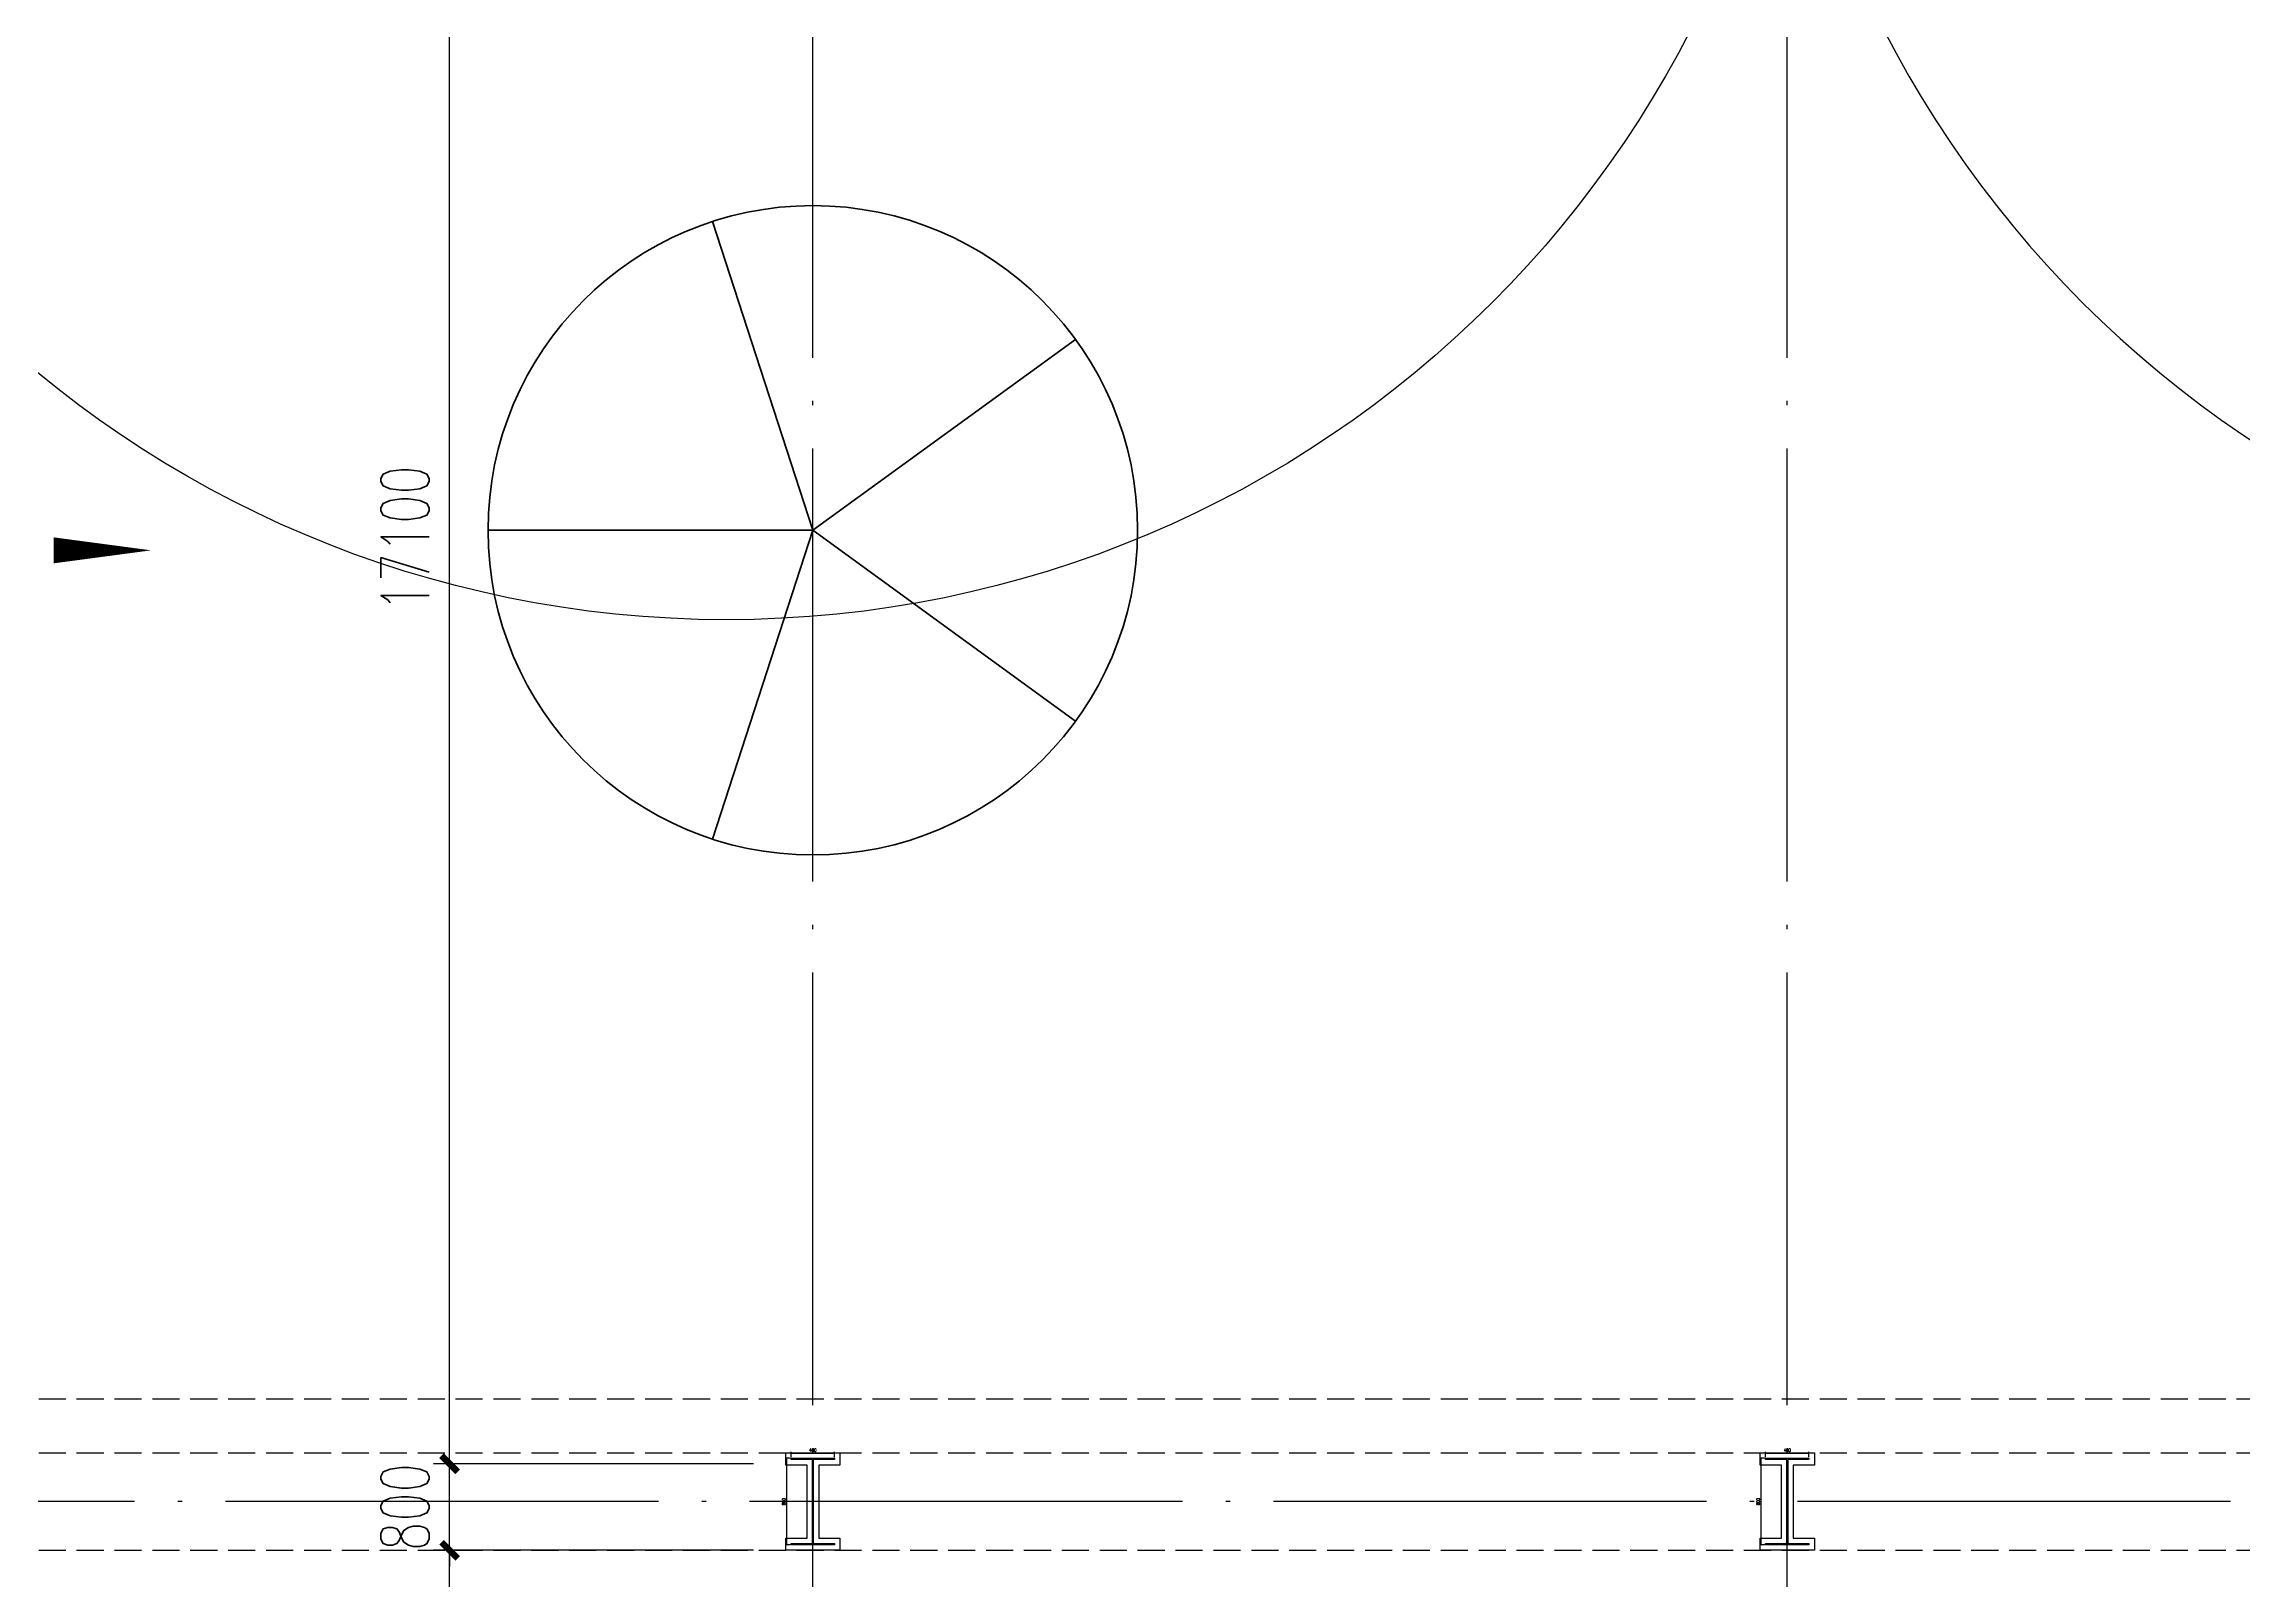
# Model space of a CAD drawing. Extents: x -1313754 to 847533, y 489853 to 941203.
# Drawn here: x -180956 to -160636, y 602046 to 616239 of the extents above; entities that cross this region are included whole.
import ezdxf

# ---------------------------------------------------------------- set-up
doc = ezdxf.new("R2010")
doc.units = 0
doc.header["$LTSCALE"] = 1000
doc.header["$MEASUREMENT"] = 0
doc.linetypes.add('DASH', pattern=[0.35, 0.25, -0.1])
doc.linetypes.add('DOTE', pattern=[2.42, 2, -0.2, 0.02, -0.2])
doc.layers.get('Defpoints').update_dxf_attribs({"color": 210})
for name, color, linetype in [('A-AXIS-DOTE', 14, 'DOTE'), ('A-AXIS-DP', 126, 'Continuous'), ('A-HATCH-2', 251, 'Continuous'), ('A-LIN-V', 9, 'Continuous'), ('A-WINDOW', 140, 'Continuous'), ('AS-COLN', 6, 'Continuous'), ('AS-WALL', 40, 'Continuous'), ('SB_ZF消火栓', 10, 'Continuous'), ('SB_ZF消火栓M', 10, 'Continuous'), ('建-箭头', 3, 'Continuous')]:
    doc.layers.add(name, color=color, linetype=linetype)
doc.styles.add('_TCH_DIM_T3', font='SIMPLEX', dxfattribs={"width": 0.705882, "bigfont": 'GBCBIG'})
doc.dimstyles.new('_TCH_ARCH&&10', dxfattribs={"dimtxt": 29.75, "dimasz": 10, "dimexe": 10, "dimexo": 10, "dimgap": 12.625, "dimtad": 1, "dimdec": 0, "dimzin": 0, "dimdsep": 46, "dimtxsty": '_TCH_DIM_T3', "dimblk": 'ARCHTICK', "dimcen": 0.09, "dimclrt": 7, "dimazin": 2, "dimtfac": 1, "dimtdec": 0, "dimtix": 1, "dimtmove": 2, "dimatfit": 3, "dimfxl": 0, "dimtolj": 1, "dimtzin": 0, "dimarcsym": 0})
doc.dimstyles.new('_TCH_ARCH&&150', dxfattribs={"dimtxt": 446.25, "dimasz": 150, "dimexe": 150, "dimexo": 150, "dimgap": 189.375, "dimtad": 1, "dimdec": 0, "dimzin": 0, "dimdsep": 46, "dimtxsty": '_TCH_DIM_T3', "dimblk": 'ARCHTICK', "dimcen": 0.09, "dimclrt": 7, "dimazin": 2, "dimtfac": 1, "dimtdec": 0, "dimtix": 1, "dimtmove": 2, "dimatfit": 3, "dimfxl": 0, "dimtolj": 1, "dimtzin": 0, "dimarcsym": 0})

# ---------------------------------------------------------------- blocks, each defined once
blk = doc.blocks.new('dote')
at = {"layer": 'A-AXIS-DOTE', "ltscale": 2}
for p, q in [((46882.2, -264080), (46882.2, -167560.7)), ((55882.2, -264080), (55882.2, -167560.7)), ((98696.4, -202050), (-97273.6, -202050))]:
    blk.add_line(p, q, dxfattribs=at)
blk = doc.blocks.new('_ArchTick')
at = {"color": 0, "linetype": 'ByBlock', "const_width": 0.4}
blk.add_lwpolyline([(-0.5, -0.5), (0.5, 0.5)], dxfattribs=at)
blk = doc.blocks.new('*D1774')
at = {"layer": 'A-WINDOW', "color": 0, "lineweight": -2}
for p, q in [((-174404, 620220), (-177359, 620220)), ((-177209, 603120), (-177209, 620220)), ((-174404, 603120), (-177359, 603120))]:
    blk.add_line(p, q, dxfattribs=at)
at = {"layer": 'Defpoints', "color": 0}
for p in [(-177209, 620220), (-174254, 620220), (-174254, 603120)]:
    blk.add_point(p, dxfattribs=at)
at = {"layer": 'A-WINDOW', "color": 0, "lineweight": -2, "xscale": 150, "yscale": 150, "zscale": 150}
for p, rotation in [((-177209, 620220), 90), ((-177209, 603120), 270)]:
    blk.add_blockref('_ArchTick', p, dxfattribs=dict(at, rotation=rotation))
at = {"layer": 'A-WINDOW', "color": 7, "insert": (-177621, 611670), "char_height": 446.2, "attachment_point": 5, "rotation": 90, "style": '_TCH_DIM_T3'}
blk.add_mtext('\\A1;17100', dxfattribs=at)
blk = doc.blocks.new('*D1775')
at = {"layer": 'A-WINDOW', "color": 0, "lineweight": -2}
for p, q in [((-174404, 603120), (-177359, 603120)), ((-177209, 603120), (-177209, 603270)), ((-177209, 602320), (-177209, 603120)), ((-174404, 602320), (-177359, 602320)), ((-177209, 602320), (-177209, 602170))]:
    blk.add_line(p, q, dxfattribs=at)
at = {"layer": 'Defpoints', "color": 0}
for p in [(-177209, 603120), (-174254, 603120), (-174254, 602320)]:
    blk.add_point(p, dxfattribs=at)
at = {"layer": 'A-WINDOW', "color": 0, "lineweight": -2, "xscale": 150, "yscale": 150, "zscale": 150}
for p, rotation in [((-177209, 603120), 270), ((-177209, 602320), 90)]:
    blk.add_blockref('_ArchTick', p, dxfattribs=dict(at, rotation=rotation))
at = {"layer": 'A-WINDOW', "color": 7, "insert": (-177621, 602720), "char_height": 446.2, "attachment_point": 5, "rotation": 90, "style": '_TCH_DIM_T3'}
blk.add_mtext('\\A1;800', dxfattribs=at)
blk = doc.blocks.new('*D1776')
at = {"layer": 'A-WINDOW', "color": 0, "lineweight": -2}
for p, q in [((-174404, 602320), (-177359, 602320)), ((-177209, 585220), (-177209, 602320)), ((-174404, 585220), (-177359, 585220))]:
    blk.add_line(p, q, dxfattribs=at)
at = {"layer": 'Defpoints', "color": 0}
for p in [(-177209, 602320), (-174254, 602320), (-174254, 585220)]:
    blk.add_point(p, dxfattribs=at)
at = {"layer": 'A-WINDOW', "color": 0, "lineweight": -2, "xscale": 150, "yscale": 150, "zscale": 150}
for p, rotation in [((-177209, 602320), 90), ((-177209, 585220), 270)]:
    blk.add_blockref('_ArchTick', p, dxfattribs=dict(at, rotation=rotation))
at = {"layer": 'A-WINDOW', "color": 7, "insert": (-177621, 593770), "char_height": 446.2, "attachment_point": 5, "rotation": 90, "style": '_TCH_DIM_T3'}
blk.add_mtext('\\A1;17100', dxfattribs=at)
blk = doc.blocks.new('w4324324')
at = {"layer": 'A-HATCH-2', "lineweight": 60}
for q in [(-1694760, 686605), (-1697614, 684532), (-1691907, 684532), (-1696524, 681178), (-1692997, 681178)]:
    blk.add_line((-1694760, 683605), q, dxfattribs=at)
blk.add_circle((-1694760, 683605), 3000, dxfattribs=at)
blk = doc.blocks.new('342343')
at = {"layer": 'A-LIN-V'}
blk.add_blockref('w4324324', (1084560, -26444), dxfattribs=at)
blk = doc.blocks.new('*D1767')
at = {"layer": 'A-AXIS-DP', "color": 0, "lineweight": -2}
for p, q in [((-165054, 621030), (-165054, 621079)), ((-165054, 621069), (-164654, 621069)), ((-164654, 621030), (-164654, 621079))]:
    blk.add_line(p, q, dxfattribs=at)
at = {"layer": 'Defpoints', "color": 0}
for p in [(-165054, 621020), (-164654, 621069), (-164654, 621020)]:
    blk.add_point(p, dxfattribs=at)
at = {"layer": 'A-AXIS-DP', "color": 0, "lineweight": -2, "xscale": 10, "yscale": 10, "zscale": 10, "rotation": 180}
blk.add_blockref('_ArchTick', (-165054, 621069), dxfattribs=at)
at = {"layer": 'A-AXIS-DP', "color": 0, "lineweight": -2, "xscale": 10, "yscale": 10, "zscale": 10}
blk.add_blockref('_ArchTick', (-164654, 621069), dxfattribs=at)
at = {"layer": 'A-AXIS-DP', "color": 7, "insert": (-164854, 621096), "char_height": 29.8, "attachment_point": 5, "style": '_TCH_DIM_T3'}
blk.add_mtext('\\A1;400', dxfattribs=at)
blk = doc.blocks.new('*D1768')
at = {"layer": 'A-AXIS-DP', "color": 0, "lineweight": -2}
for p, q in [((-165064, 621020), (-165105, 621020)), ((-165095, 620220), (-165095, 621020)), ((-165064, 620220), (-165105, 620220))]:
    blk.add_line(p, q, dxfattribs=at)
at = {"layer": 'Defpoints', "color": 0}
for p in [(-165095, 621020), (-165054, 621020), (-165054, 620220)]:
    blk.add_point(p, dxfattribs=at)
at = {"layer": 'A-AXIS-DP', "color": 0, "lineweight": -2, "xscale": 10, "yscale": 10, "zscale": 10}
for p, rotation in [((-165095, 621020), 90), ((-165095, 620220), 270)]:
    blk.add_blockref('_ArchTick', p, dxfattribs=dict(at, rotation=rotation))
at = {"layer": 'A-AXIS-DP', "color": 7, "insert": (-165123, 620620), "char_height": 29.8, "attachment_point": 5, "rotation": 90, "style": '_TCH_DIM_T3'}
blk.add_mtext('\\A1;800', dxfattribs=at)
blk = doc.blocks.new('A$C5D961328')
at = {"layer": 'SB_ZF消火栓'}
blk.add_hatch(color=256, dxfattribs=at).paths.add_polyline_path([(0, 40), (700, 40), (700, 240)])
at = {"layer": 'A-LIN-V', "ltscale": 500}
blk.add_circle((350, 40), 10001, dxfattribs=at)
at = {"layer": 'SB_ZF消火栓'}
for p, q in [((700, 240), (0, 240)), ((0, 240), (0, 40)), ((700, 240), (0, 40)), ((700, 240), (700, 40)), ((0, 40), (700, 40))]:
    blk.add_line(p, q, dxfattribs=at)
at = {"layer": 'SB_ZF消火栓', "color": 1}
blk.add_circle((140, 140), 32.5, dxfattribs=at)
blk = doc.blocks.new('we42342343234')
at = {"layer": 'SB_ZF消火栓M', "rotation": 180}
blk.add_blockref('A$C5D961328', (-174304, 620960), dxfattribs=at)
at = {"layer": 'SB_ZF消火栓M', "xscale": -1, "rotation": 180}
blk.add_blockref('A$C5D961328', (-155404, 620960), dxfattribs=at)
blk = doc.blocks.new('234243242332')
at = {"layer": 'SB_ZF消火栓'}
blk.add_blockref('we42342343234', (0, 0), dxfattribs=at)
blk = doc.blocks.new('4324324')
at = {"layer": 'A-HATCH-2', "linetype": 'DASH'}
for p, q in [((-294754.2, 603720.1), (-128854.2, 603720.1)), ((-294754.2, 603220.1), (-128854.2, 603220.1)), ((-294754.2, 602320), (-128854.2, 602320))]:
    blk.add_line(p, q, dxfattribs=at)
at = {"layer": 'A-WINDOW'}
for p1, p2, picture, middle in [((-174254.2, 603119.9), (-174254.2, 620220), '*D1774', (-177621.3, 611670)), ((-174254.2, 602319.9), (-174254.2, 603119.9), '*D1775', (-177621.3, 602719.9)), ((-174254.2, 585219.9), (-174254.2, 602319.9), '*D1776', (-177621.3, 593769.9))]:
    dim = blk.add_aligned_dim(p1=p1, p2=p2, distance=2954.7, dimstyle='_TCH_ARCH&&150', dxfattribs=at)
    dim.commit()
    dim.dimension.update_dxf_attribs({"geometry": picture, "text_midpoint": middle})
blk = doc.blocks.new('w42343243')
at = {"layer": 'A-HATCH-2'}
blk.add_lwpolyline([(-165104.2, 621070), (-164604.2, 621070), (-164604.2, 620958), (-164800.2, 620958), (-164800.2, 620282), (-164604.2, 620282), (-164604.2, 620170), (-165104.2, 620170), (-165104.2, 620282), (-164908.2, 620282), (-164908.2, 620958), (-165104.2, 620958)], close=True, dxfattribs=at)
at = {"layer": 'AS-COLN', "color": 3}
blk.add_lwpolyline([(-165054.2, 621020), (-164654.2, 621020), (-164654.2, 621008), (-164850.2, 621008), (-164850.2, 620232), (-164654.2, 620232), (-164654.2, 620220), (-165054.2, 620220), (-165054.2, 620232), (-164858.2, 620232), (-164858.2, 621008), (-165054.2, 621008)], close=True, dxfattribs=at)
at = {"layer": 'A-AXIS-DP'}
for p1, p2, distance, picture, middle in [((-165054.2, 620220), (-165054.2, 621020), 41.2, '*D1768', (-165122.9, 620620)), ((-165054.2, 621020), (-164654.2, 621020), 48.8, '*D1767', (-164854.2, 621096.2))]:
    dim = blk.add_aligned_dim(p1=p1, p2=p2, distance=distance, dimstyle='_TCH_ARCH&&10', dxfattribs=at)
    dim.commit()
    dim.dimension.update_dxf_attribs({"geometry": picture, "text_midpoint": middle})
blk = doc.blocks.new('42343')
at = {"layer": 'A-WINDOW'}
for p in [(-9000, -17850), (0, -17850)]:
    blk.add_blockref('w42343243', p, dxfattribs=at)

msp = doc.modelspace()

# ---------------------------------------------------------------- linework, layer by layer
at = {"layer": '建-箭头'}
msp.add_lwpolyline([(-186866.4, 611560, 0, 0, 0), (-179966.4, 611560, 0, 240, 0), (-180866.4, 611560, 0, 0, 0)], format="xyseb", dxfattribs=at)

# ---------------------------------------------------------------- block references
at = {"layer": 'A-LIN-V', "rotation": 90}
msp.add_blockref('342343', (483306.5, 1221945), dxfattribs=at)
at = {"layer": 'A-WINDOW'}
for name in ['42343', '4324324']:
    msp.add_blockref(name, (0, 0), dxfattribs=at)
at = {"layer": 'AS-WALL'}
msp.add_blockref('dote', (-220736.4, 804820), dxfattribs=at)
at = {"layer": 'SB_ZF消火栓', "linetype": 'Continuous'}
msp.add_blockref('234243242332', (0, 0), dxfattribs=at)

doc.saveas('drawing.dxf')
